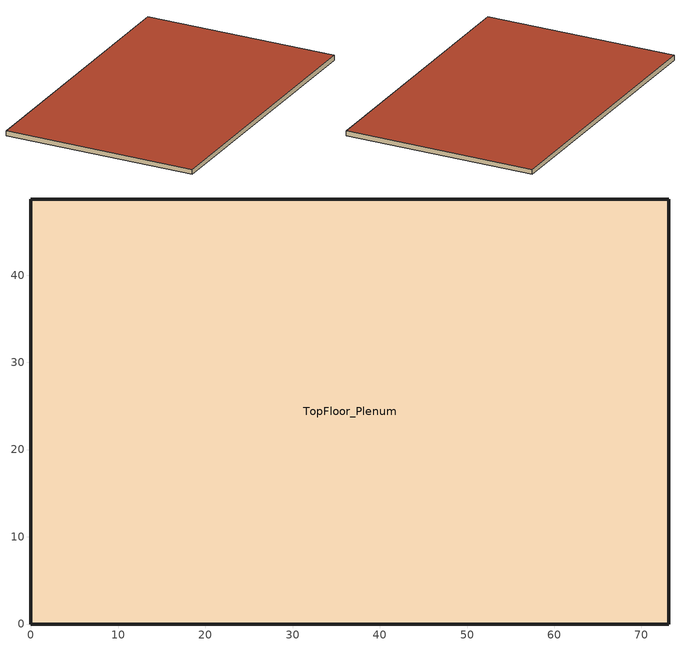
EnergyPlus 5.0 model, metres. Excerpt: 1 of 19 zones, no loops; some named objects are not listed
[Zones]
TopFloor_Plenum
 floor to Perimeter_top_ZN_1 (DropCeiling): 73.11,0 0,0 4.57,4.57 68.53,4.57 z46.34
 floor to Perimeter_top_ZN_2 (DropCeiling): 73.11,0 68.53,4.57 68.53,44.16 73.11,48.74 z46.34
 floor to Perimeter_top_ZN_3 (DropCeiling): 0,48.74 73.11,48.74 68.53,44.16 4.57,44.16 z46.34
 floor to Perimeter_top_ZN_4 (DropCeiling): 0,0 0,48.74 4.57,44.16 4.57,4.57 z46.34
 floor to Core_top (DropCeiling): 4.57,44.16 68.53,44.16 68.53,4.57 4.57,4.57 z46.34
 wall outside (Mass Non-res Ext Wall): 73.11,0 73.11,48.74 0,48.74 0,0 73.11,0 z46.34:47.56
 roof outside (IEAD Non-res Roof): 73.11,0 73.11,48.74 0,48.74 0,0 z47.56
[Building]
Ref Bldg Large Office New2004_v1.3_5.0: North Axis=0; Terrain=City; Loads Convergence Tolerance Value=0.04; Temperature Convergence Tolerance Value=0.2; Solar Distribution=FullInteriorAndExterior; Maximum Number of Warmup Days=25
[Site:Location]
USA GA-ATLANTA: Latitude {deg}=33.65; Longitude {deg}=-84.42; Time Zone {hr}=-5; Elevation {m}=315
[SizingPeriod:DesignDay] Barometric Pressure {Pa}=97598; Rain {0-no,1-yes}=0; Snow on ground {0-no,1-yes}=0; Day of Month=21; Daylight Savings Time Indicator=0; Humidity Indicating Type=WetBulb
Name | Maximum Dry-Bulb Temperature {C} | Daily Temp Range {C} | Humidity Indicating Conditions at Maximum Dry-Bulb | Wind Speed {m/s} design conditions vs. traditional 6.71 m/s (15 mph) | Wind Direction {Degrees; N=0, S=180} | Clearness {0.0 to 1.1} | Month | Day Type | Wind Speed {m/s} design conditions vs. traditional 3.35 m/s (7mph)
ATLANTA Ann Htg 99.6% Condns DB | -7.3 | 0 | -7.3 | 5.3 | 320 | 0 | 1 | WinterDesignDay
ATLANTA Ann Clg .4% Condns WB=>MDB | 31.4 | 9.7 | 25.2 |  | 300 | 1 | 7 | SummerDesignDay | 4
[Site:WaterMainsTemperature]
Calculation Method=CORRELATION; Annual Average Outdoor Air Temperature {C}=15.83; Maximum Difference In Monthly Average Outdoor Air Temperatures {deltaC}=20.5
[Site:GroundTemperature:BuildingSurface]
19.963, 19.905, 19.939, 20.453, 22.043, 22.528, 22.672, 22.78, 22.808, 21.178, 20.28, 20.042
[Construction]
Mass Non-res Ext Wall: 1IN Stucco, 8IN Concrete HW, Mass NonRes Wall Insulation, 1/2IN Gypsum
IEAD Non-res Roof: Roof Membrane, IEAD NonRes Roof Insulation, Metal Decking
DropCeiling: Std AC02
[Material] Thermal Absorptance=0.9
Name | Roughness | Thickness {m} | Conductivity {W/m-K} | Density {kg/m3} | Specific Heat {J/kg-K} | Solar Absorptance | Visible Absorptance | Density | Specific Heat | Thickness | Conductivity
Mass NonRes Wall Insulation | MediumRough | 0.0365395 | 0.049 | 265 | 836.8 | 0.7 | 0.7
IEAD NonRes Roof Insulation | MediumRough | 0.124663 | 0.049 |  |  | 0.7 | 0.7 | 265 | 836.8
1/2IN Gypsum | Smooth | 0.0127 | 0.16 | 784.9 | 830 | 0.92 | 0.92
1IN Stucco | Smooth |  |  |  |  | 0.92 | 0.92 | 1858 | 837 | 0.0253 | 0.6918
8IN CONCRETE HW | Rough | 0.2032 | 1.311 | 2240 | 836.8 | 0.7 | 0.7
Roof Membrane | VeryRough | 0.0095 | 0.16 | 1121.29 | 1460 | 0.7 | 0.7
Metal Decking | MediumSmooth | 0.0015 | 45.006 | 7680 | 418.4 | 0.7 | 0.3
Std AC02 | MediumSmooth | 0.0127 | 0.057 | 288 | 1339 | 0.7 | 0.2
[Zone]
TopFloor_Plenum: Type=1; Multiplier=1; Part of Total Floor Area=No
[Exterior:Lights]
Exterior Facade Lighting: Schedule=ALWAYS_ON; Design Level=51262; Control Option=AstronomicalClock
[Exterior:FuelEquipment]
Elevators: Fuel Use Type=Electricity; Schedule=BLDG_ELEVATORS; Design Level {W}=244444
[ZoneInfiltration:DesignFlowRate]
TopFloor_Plenum_Infiltration: Zone=TopFloor_Plenum; Schedule=INFIL_QUARTER_ON_SCH; Design Volume Flow Rate Calculation Method=Flow/ExteriorArea; Flow per Exterior Surface Area {m3/s/m2}=0.000302; Constant Term Coefficient=1; Temperature Term Coefficient=0; Velocity Term Coefficient=0; Velocity Squared Term Coefficient=0
[AirLoopHVAC:ReturnPlenum]
VAV_3 Return Plenum: Zone=TopFloor_Plenum
[UtilityCost:Charge:Simple] Tariff=GA_EIAMonthlyRateGas; Season=Annual
Name | Charge Variable | Source Variable | Category Variable | Cost per Unit Value or Variable
 | MonthlyRateGasCharge | totalEnergy | EnergyCharges | GA_MonthlyGasRates
 | TaxofSixPercent | SubTotal | Taxes | 0.06
[UtilityCost:Qualify] Season=Annual; Threshold Test=Count
Name | Tariff | Variable | Qualify Type | Threshold Value or Variable | Number of Months
MinDemand500kw | GeorgiaPow_PLL-3_PowerLightLarge | TotalDemand | Minimum | 500 | 12
MinDemand30kw | GeorgiaPow_PLM-3_PowerLightMedium | TotalDemand | Minimum | 30 | 12
MaxDemand500kw | GeorgiaPow_PLM-3_PowerLightMedium | TotalDemand | Maximum | 500 | 1
MaxDemand30kw | GeorgiaPow_PLS-3_PowerLightSmall | TotalDemand | Maximum | 30 | 1
MaxDemand30kw | GeorgiaPow_GS-2_GeneralService | TotalDemand | Maximum | 30 | 1
MaxEnergy30OOkwh | GeorgiaPow_GS-2_GeneralService | TotalEnergy | Maximum | 3000 | 1
[UtilityCost:Variable]
GA_MonthlyGasRates: Tariff=GA_EIAMonthlyRateGas; Variable Type=Currency; January Value=9.24; February Value=10.07; March Value=10.36; April Value=10.86; May Value=11.95; June Value=13.5; July Value=12.5; August Value=12.65; September Value=12.07; October Value=10.93; November Value=9.39; December Value=8.18
[Schedule:Compact]
ALWAYS_ON: Through: 12/31, For: AllDays, Until: 24:00, 1
INFIL_QUARTER_ON_SCH: Through: 12/31, For: Weekdays SummerDesignDay, Until: 06:00, 1, Until: 22:00, 0.25, Until: 24:00, 1, For: Saturday WinterDesignDay, Until: 06:00, 1, Until: 18:00, 0.25, Until: 24:00, 1, For: Sunday Holidays AllOtherDays, Until: 24:00, 1
[SCHEDULE:COMPACT]
BLDG_ELEVATORS: Fraction, Through: 12/31, For: AllDays, Until: 04:00, 0.05, Until: 05:00, 0.1, Until: 06:00, 0.2, Until: 07:00, 0.4, Until: 09:00, 0.5, Until: 10:00, 0.35, Until: 16:00, 0.15, Until: 17:00, 0.35, Until: 19:00, 0.5, Until: 21:00, 0.4, Until: 22:00, 0.3, Until: 23:00, 0.2, Until: 24:00, 0.1
